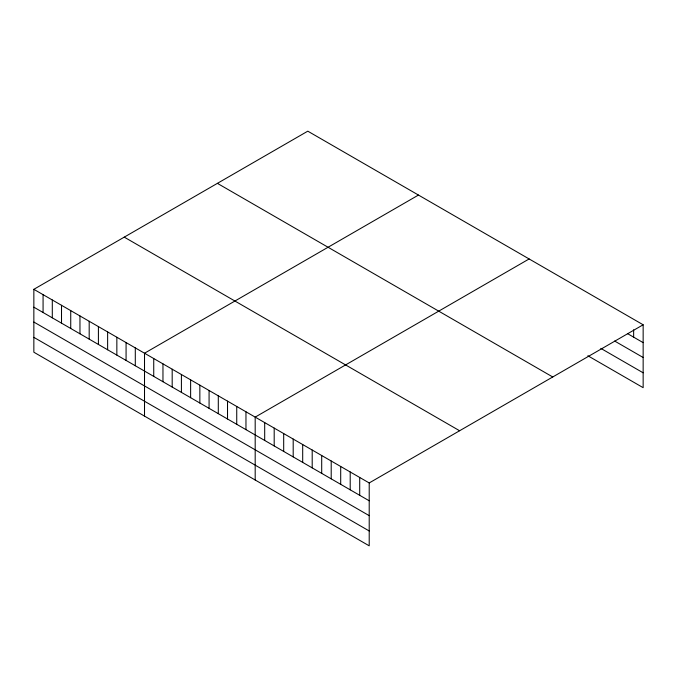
<?xml version="1.0" encoding="UTF-8"?>
<svg xmlns="http://www.w3.org/2000/svg" width="677" height="677" viewBox="0 0 677 677"><rect width="100%" height="100%" fill="white"/><g stroke="black" fill="none" stroke-linecap="round" stroke-linejoin="round"><path stroke-width="1.02" d="M33.85 289.324L369.21 482.946L369.21 545.831L33.85 352.218L33.85 289.324L307.79 131.169L643.15 324.782L643.15 387.676L587.864 355.755M418.462 195.061L144.514 353.225L144.514 416.11M529.126 258.952L255.187 417.117L255.187 480.001M369.21 482.946L643.15 324.782M627.604 333.659L643.15 342.638M614.648 341.039L643.15 357.498M600.821 348.376L643.15 372.807M217.393 183.357L552.745 376.979M124.255 237.136L459.607 430.75M33.85 307.18L369.21 500.794M33.85 322.04L369.21 515.654M33.85 337.349L369.21 530.971M633.647 329.801L633.647 337.146M359.707 477.463L359.707 495.31M350.204 471.971L350.204 489.826M340.7 466.487L340.7 484.334M331.205 461.003L331.205 478.851M321.702 455.519L321.702 473.367M312.199 450.027L312.199 467.875M302.695 444.544L302.695 462.391M293.192 439.06L293.192 456.907M283.688 433.576L283.688 451.424M274.193 428.084L274.193 445.931M264.69 422.6L264.69 440.448M245.963 411.794L245.963 429.641M236.738 406.462L236.738 424.318M227.523 401.139L227.523 418.987M218.299 395.817L218.299 413.664M209.075 390.494L209.075 408.341M199.85 385.171L199.85 403.018M190.626 379.839L190.626 397.695M181.411 374.516L181.411 392.372M172.186 369.193L172.186 387.041M162.962 363.871L162.962 381.718M153.738 358.548L153.738 376.395M135.298 347.893L135.298 365.749M126.074 342.57L126.074 360.418M116.85 337.248L116.85 355.095M107.626 331.925L107.626 349.772M98.41 326.602L98.41 344.449M89.186 321.27L89.186 339.126M79.962 315.947L79.962 333.795M70.738 310.625L70.738 328.472M61.514 305.302L61.514 323.149M52.298 299.979L52.298 317.826M43.074 294.656L43.074 312.503"/></g></svg>
